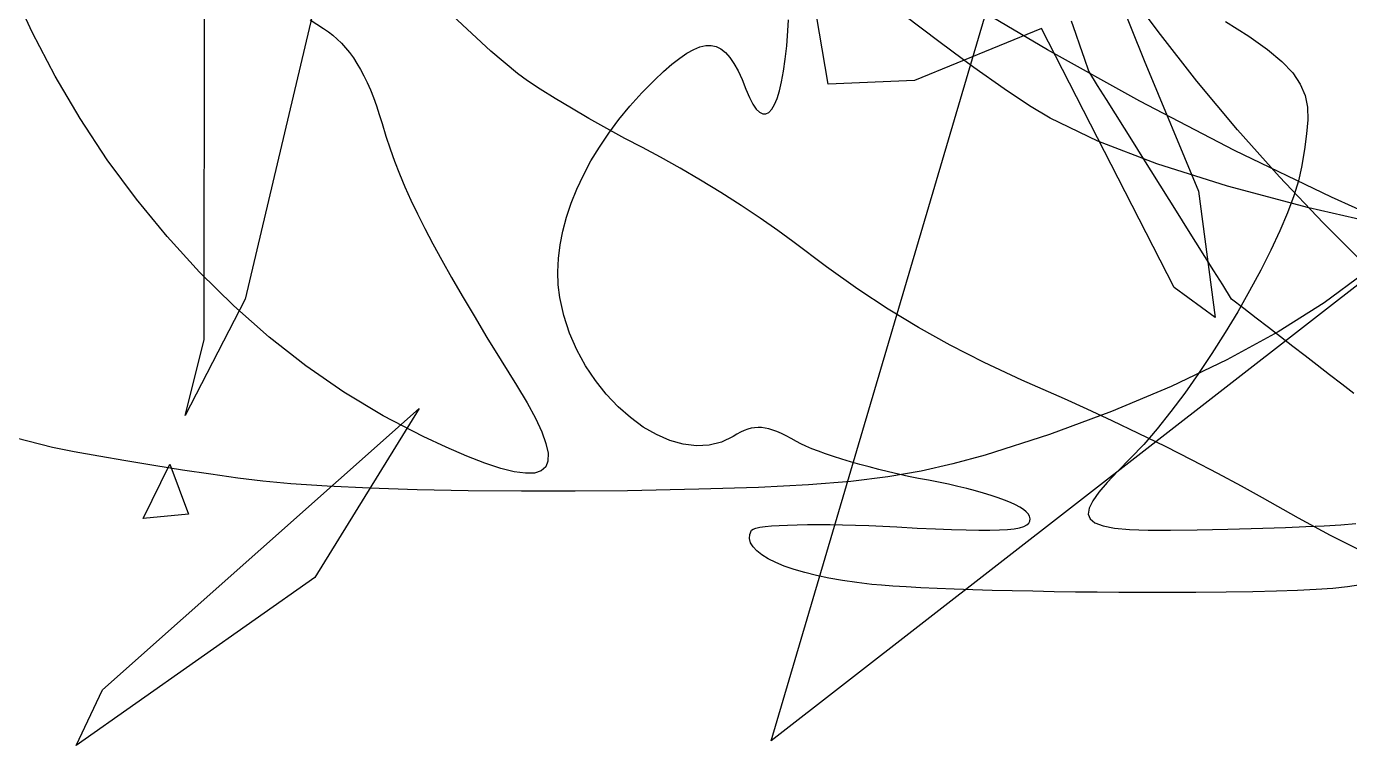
# Model space of a CAD drawing. Extents: x -75 to 75, y -75 to 75.
# Drawn here: x -60.35 to -33.24, y -75 to -60.27 of the extents above; entities that cross this region are included whole.
import ezdxf

# ---------------------------------------------------------------- set-up
doc = ezdxf.new("R2010")
doc.units = 0
for name, color, linetype in [('cat', 7, 'CONTINUOUS'), ('darth', 7, 'CONTINUOUS'), ('ironman', 7, 'CONTINUOUS'), ('jackskellington', 7, 'CONTINUOUS'), ('mushroom', 7, 'CONTINUOUS'), ('star', 7, 'CONTINUOUS'), ('stormtrooper', 7, 'CONTINUOUS'), ('thundercats', 7, 'CONTINUOUS'), ('wolf', 7, 'CONTINUOUS')]:
    doc.layers.add(name, color=color, linetype=linetype)

msp = doc.modelspace()

# ---------------------------------------------------------------- linework, layer by layer
at = {"layer": 'cat', "color": 7}
for p, q in [((-38.851321, -60.412461), (-38.938637, -60.156231)), ((-38.764007, -60.668699), (-38.851321, -60.412461)), ((-38.67669, -60.924928), (-38.764007, -60.668699)), ((-38.589376, -61.181169), (-38.67669, -60.924928)), ((-38.406268, -61.473314), (-38.589376, -61.181169)), ((-38.223167, -61.765462), (-38.406268, -61.473314)), ((-38.040059, -62.057619), (-38.223167, -61.765462)), ((-37.85695, -62.349764), (-38.040059, -62.057619)), ((-37.673842, -62.641912), (-37.85695, -62.349764)), ((-37.490733, -62.93406), (-37.673842, -62.641912)), ((-37.307622, -63.226216), (-37.490733, -62.93406)), ((-37.124524, -63.518361), (-37.307622, -63.226216)), ((-36.941416, -63.810509), (-37.124524, -63.518361)), ((-36.758307, -64.102666), (-36.941416, -63.810509)), ((-36.575196, -64.394814), (-36.758307, -64.102666)), ((-36.392087, -64.686959), (-36.575196, -64.394814)), ((-36.20899, -64.979115), (-36.392087, -64.686959)), ((-36.025881, -65.271263), (-36.20899, -64.979115)), ((-35.84277, -65.563411), (-36.025881, -65.271263)), ((-35.659661, -65.855568), (-35.84277, -65.563411)), ((-35.40909, -66.048975), (-35.659661, -65.855568)), ((-35.158505, -66.242393), (-35.40909, -66.048975)), ((-34.907931, -66.435803), (-35.158505, -66.242393)), ((-34.657349, -66.629224), (-34.907931, -66.435803)), ((-34.406775, -66.82263), (-34.657349, -66.629224)), ((-34.15619, -67.016051), (-34.406775, -66.82263)), ((-33.905619, -67.209458), (-34.15619, -67.016051)), ((-33.655034, -67.402877), (-33.905619, -67.209458)), ((-33.40446, -67.596286), (-33.655034, -67.402877)), ((-33.153878, -67.789704), (-33.40446, -67.596286))]:
    msp.add_line(p, q, dxfattribs=at)
at = {"layer": 'darth', "color": 7}
for p, q in [((-32.94903, -65.328696), (-33.765727, -65.928968)), ((-33.765727, -65.928968), (-34.708166, -66.520864)), ((-34.708166, -66.520864), (-35.759286, -67.095644)), ((-35.759286, -67.095644), (-36.902026, -67.644574)), ((-36.902026, -67.644574), (-38.119335, -68.158913)), ((-38.119335, -68.158913), (-39.39415, -68.629931)), ((-59.818637, -68.892276), (-60.835503, -68.637198)), ((-39.39415, -68.629931), (-40.709415, -69.048884)), ((-59.376268, -68.9802), (-59.818637, -68.892276)), ((-58.871064, -69.073361), (-59.376268, -68.9802)), ((-58.320706, -69.168924), (-58.871064, -69.073361)), ((-40.709415, -69.048884), (-41.372719, -69.230661)), ((-57.742856, -69.264053), (-58.320706, -69.168924)), ((-57.155193, -69.355914), (-57.742856, -69.264053)), ((-56.575387, -69.44167), (-57.155193, -69.355914)), ((-42.024946, -69.378299), (-42.707718, -69.495952)), ((-41.372719, -69.230661), (-42.024946, -69.378299)), ((-56.021111, -69.518485), (-56.575387, -69.44167)), ((-55.510035, -69.583529), (-56.021111, -69.518485)), ((-54.934381, -69.638675), (-55.510035, -69.583529)), ((-54.194964, -69.686526), (-54.934381, -69.638675)), ((-44.331376, -69.657903), (-45.355504, -69.710503)), ((-43.462654, -69.587768), (-44.331376, -69.657903)), ((-42.707718, -69.495952), (-43.462654, -69.587768)), ((-53.322457, -69.726488), (-54.194964, -69.686526)), ((-52.347518, -69.757758), (-53.322457, -69.726488)), ((-51.300792, -69.779518), (-52.347518, -69.757758)), ((-50.212941, -69.790976), (-51.300792, -69.779518)), ((-49.114614, -69.791258), (-50.212941, -69.790976)), ((-48.036463, -69.779715), (-49.114614, -69.791258)), ((-46.57666, -69.749724), (-48.036463, -69.779715)), ((-45.355504, -69.710503), (-46.57666, -69.749724))]:
    msp.add_line(p, q, dxfattribs=at)
at = {"layer": 'ironman', "color": 7}
for p, q in [((-37.168418, -60.371197), (-37.931629, -59.32831)), ((-36.370901, -61.389435), (-37.168418, -60.371197)), ((-35.540549, -62.382437), (-36.370901, -61.389435)), ((-34.67884, -63.349609), (-35.540549, -62.382437)), ((-33.787241, -64.290366), (-34.67884, -63.349609)), ((-32.867227, -65.204117), (-33.787241, -64.290366))]:
    msp.add_line(p, q, dxfattribs=at)
at = {"layer": 'jackskellington', "color": 7}
for p, q in [((-50.838317, -60.770612), (-51.618871, -60.046404)), ((-50.293451, -61.231842), (-50.838317, -60.770612)), ((-50.086401, -61.37958), (-50.293451, -61.231842)), ((-49.826079, -61.551648), (-50.086401, -61.37958)), ((-49.522978, -61.741835), (-49.826079, -61.551648)), ((-49.187602, -61.943925), (-49.522978, -61.741835)), ((-48.830453, -62.151703), (-49.187602, -61.943925)), ((-48.462032, -62.358953), (-48.830453, -62.151703)), ((-48.092834, -62.559466), (-48.462032, -62.358953)), ((-47.733362, -62.747023), (-48.092834, -62.559466)), ((-47.363191, -62.943018), (-47.733362, -62.747023)), ((-46.96333, -63.167714), (-47.363191, -62.943018)), ((-46.546429, -63.413203), (-46.96333, -63.167714)), ((-46.125138, -63.671569), (-46.546429, -63.413203)), ((-45.712106, -63.934907), (-46.125138, -63.671569)), ((-45.319987, -64.195302), (-45.712106, -63.934907)), ((-44.961426, -64.444849), (-45.319987, -64.195302)), ((-44.649077, -64.675636), (-44.961426, -64.444849)), ((-43.961296, -65.19241), (-44.649077, -64.675636)), ((-43.319, -65.649032), (-43.961296, -65.19241)), ((-42.698354, -66.059318), (-43.319, -65.649032)), ((-42.075518, -66.43707), (-42.698354, -66.059318)), ((-41.426661, -66.796104), (-42.075518, -66.43707)), ((-40.72794, -67.150228), (-41.426661, -66.796104)), ((-39.955524, -67.513254), (-40.72794, -67.150228)), ((-39.085576, -67.898989), (-39.955524, -67.513254)), ((-38.618075, -68.10712), (-39.085576, -67.898989)), ((-38.105859, -68.344852), (-38.618075, -68.10712)), ((-37.565578, -68.60387), (-38.105859, -68.344852)), ((-37.013885, -68.875854), (-37.565578, -68.60387)), ((-36.467426, -69.152485), (-37.013885, -68.875854)), ((-35.942857, -69.425445), (-36.467426, -69.152485)), ((-35.456825, -69.686416), (-35.942857, -69.425445)), ((-35.025982, -69.927081), (-35.456825, -69.686416)), ((-34.289052, -70.342599), (-35.025982, -69.927081)), ((-33.635417, -70.694403), (-34.289052, -70.342599)), ((-33.03237, -70.996627), (-33.635417, -70.694403))]:
    msp.add_line(p, q, dxfattribs=at)
at = {"layer": 'mushroom', "color": 7}
for p, q in [((-41.63012, -60.598479), (-42.382226, -60.029519)), ((-40.939314, -61.106434), (-41.63012, -60.598479)), ((-40.324202, -61.541731), (-40.939314, -61.106434)), ((-39.799181, -61.892719), (-40.324202, -61.541731)), ((-39.378642, -62.147746), (-39.799181, -61.892719)), ((-38.404566, -62.619359), (-39.378642, -62.147746)), ((-37.189424, -63.083186), (-38.404566, -62.619359)), ((-35.74452, -63.537547), (-37.189424, -63.083186)), ((-34.081153, -63.980763), (-35.74452, -63.537547)), ((-32.210623, -64.411157), (-34.081153, -63.980763))]:
    msp.add_line(p, q, dxfattribs=at)
at = {"layer": 'star', "color": 7}
for p, q in [((-45.095722, -74.904165), (-28.237284, -17.734156)), ((0.780248, -39.238586), (-45.095722, -74.904165))]:
    msp.add_line(p, q, dxfattribs=at)
at = {"layer": 'stormtrooper', "color": 7}
for p, q in [((-60.237319, -60.384718), (-60.660836, -59.461242)), ((-54.544211, -60.131895), (-54.266575, -60.311538)), ((-44.753166, -60.359908), (-44.738039, -60.128046)), ((-35.783317, -60.16684), (-35.308145, -60.467926)), ((-59.767371, -61.283785), (-60.237319, -60.384718)), ((-54.266575, -60.311538), (-54.169155, -60.376116)), ((-54.169155, -60.376116), (-54.075401, -60.447197)), ((-54.075401, -60.447197), (-53.985171, -60.525011)), ((-44.777578, -60.662179), (-44.753166, -60.359908)), ((-53.985171, -60.525011), (-53.898329, -60.609785)), ((-53.898329, -60.609785), (-53.814729, -60.701753)), ((-53.814729, -60.701753), (-53.734228, -60.80114)), ((-46.683227, -60.736381), (-46.555581, -60.684427)), ((-46.555581, -60.684427), (-46.436833, -60.657446)), ((-46.436833, -60.657446), (-46.326024, -60.655471)), ((-46.326024, -60.655471), (-46.222209, -60.678726)), ((-46.222209, -60.678726), (-46.124427, -60.727234)), ((-46.124427, -60.727234), (-46.031731, -60.801098)), ((-44.807465, -60.936313), (-44.777578, -60.662179)), ((-35.308145, -60.467926), (-34.926374, -60.738348)), ((-53.734228, -60.80114), (-53.656687, -60.908178)), ((-53.656687, -60.908178), (-53.581963, -61.023102)), ((-47.129079, -61.041145), (-46.969022, -60.914836)), ((-46.969022, -60.914836), (-46.820723, -60.813216)), ((-46.820723, -60.813216), (-46.683227, -60.736381)), ((-46.031731, -60.801098), (-45.943164, -60.900406)), ((-45.943164, -60.900406), (-45.857772, -61.025258)), ((-44.842501, -61.181838), (-44.807465, -60.936313)), ((-34.926374, -60.738348), (-34.629127, -60.986348)), ((-34.629127, -60.986348), (-34.407534, -61.220169)), ((-53.581963, -61.023102), (-53.509915, -61.146134)), ((-53.509915, -61.146134), (-53.440401, -61.277508)), ((-47.488272, -61.367453), (-47.301844, -61.192049)), ((-47.301844, -61.192049), (-47.129079, -61.041145)), ((-45.857772, -61.025258), (-45.774604, -61.175745)), ((-45.774604, -61.175745), (-45.692709, -61.351967)), ((-44.882342, -61.398274), (-44.842501, -61.181838)), ((-34.407534, -61.220169), (-34.252716, -61.448055)), ((-59.253416, -62.15533), (-59.767371, -61.283785)), ((-53.440401, -61.277508), (-53.373277, -61.417454)), ((-53.373277, -61.417454), (-53.308402, -61.566202)), ((-47.747547, -61.630199), (-47.488272, -61.367453)), ((-45.692709, -61.351967), (-45.611127, -61.554013)), ((-44.926645, -61.585153), (-44.882342, -61.398274)), ((-34.252716, -61.448055), (-34.155801, -61.678244)), ((-53.308402, -61.566202), (-53.245636, -61.723981)), ((-53.245636, -61.723981), (-53.184837, -61.891023)), ((-47.990351, -61.899504), (-47.747547, -61.630199)), ((-45.611127, -61.554013), (-45.540216, -61.723614)), ((-45.540216, -61.723614), (-45.470019, -61.858438)), ((-45.027283, -61.868329), (-44.975072, -61.741995)), ((-44.975072, -61.741995), (-44.926645, -61.585153)), ((-34.155801, -61.678244), (-34.107907, -61.918983)), ((-53.184837, -61.891023), (-53.125861, -62.067556)), ((-53.125861, -62.067556), (-53.068567, -62.253808)), ((-48.216264, -62.174399), (-47.990351, -61.899504)), ((-45.470019, -61.858438), (-45.400877, -61.958954)), ((-45.400877, -61.958954), (-45.333133, -62.025637)), ((-45.333133, -62.025637), (-45.267124, -62.058968)), ((-45.267124, -62.058968), (-45.203195, -62.059532)), ((-45.203195, -62.059532), (-45.141684, -62.027573)), ((-45.141684, -62.027573), (-45.082931, -61.963681)), ((-45.082931, -61.963681), (-45.027283, -61.868329)), ((-34.107907, -61.918983), (-34.100175, -62.178509)), ((-58.697879, -62.996233), (-59.253416, -62.15533)), ((-53.068567, -62.253808), (-52.988509, -62.514508)), ((-48.424866, -62.453926), (-48.216264, -62.174399)), ((-34.100175, -62.178509), (-34.123712, -62.465069)), ((-52.988509, -62.514508), (-52.902993, -62.771861)), ((-48.615738, -62.737114), (-48.424866, -62.453926)), ((-34.123712, -62.465069), (-34.169646, -62.786903)), ((-52.902993, -62.771861), (-52.810554, -63.028717)), ((-48.788458, -63.022996), (-48.615738, -62.737114)), ((-34.169646, -62.786903), (-34.229108, -63.152254)), ((-58.103183, -63.803372), (-58.697879, -62.996233)), ((-52.810554, -63.028717), (-52.709727, -63.287921)), ((-48.942608, -63.310609), (-48.788458, -63.022996)), ((-34.229108, -63.152254), (-34.289162, -63.426444)), ((-52.709727, -63.287921), (-52.599051, -63.55233)), ((-49.077764, -63.598984), (-48.942608, -63.310609)), ((-34.289162, -63.426444), (-34.38499, -63.738641)), ((-52.599051, -63.55233), (-52.47706, -63.82479)), ((-49.193509, -63.887158), (-49.077764, -63.598984)), ((-57.47175, -64.573635), (-58.103183, -63.803372)), ((-52.47706, -63.82479), (-52.342291, -64.108152)), ((-49.28942, -64.174164), (-49.193509, -63.887158)), ((-34.38499, -63.738641), (-34.513464, -64.083517)), ((-52.342291, -64.108152), (-52.19328, -64.40527)), ((-49.365078, -64.459033), (-49.28942, -64.174164)), ((-34.513464, -64.083517), (-34.671452, -64.455734)), ((-52.19328, -64.40527), (-52.028561, -64.718988)), ((-49.42006, -64.740804), (-49.365078, -64.459033)), ((-34.671452, -64.455734), (-34.855819, -64.849959)), ((-56.806005, -65.303905), (-57.47175, -64.573635)), ((-52.028561, -64.718988), (-51.846675, -65.05216)), ((-49.45395, -65.018508), (-49.42006, -64.740804)), ((-51.846675, -65.05216), (-51.646153, -65.407636)), ((-49.466311, -65.291183), (-49.45395, -65.018508)), ((-34.855819, -64.849959), (-35.063433, -65.260863)), ((-56.108371, -65.991057), (-56.806005, -65.303905)), ((-49.456744, -65.557857), (-49.466311, -65.291183)), ((-35.063433, -65.260863), (-35.291166, -65.683107)), ((-51.646153, -65.407636), (-51.425534, -65.788266)), ((-49.424827, -65.817567), (-49.456744, -65.557857)), ((-51.425534, -65.788266), (-51.183354, -66.196901)), ((-49.342342, -66.189442), (-49.424827, -65.817567)), ((-35.291166, -65.683107), (-35.535887, -66.11136)), ((-55.381274, -66.631981), (-56.108371, -65.991057)), ((-35.535887, -66.11136), (-35.794462, -66.540287)), ((-51.183354, -66.196901), (-50.91815, -66.636389)), ((-49.224706, -66.548799), (-49.342342, -66.189442)), ((-54.627131, -67.223555), (-55.381274, -66.631981)), ((-50.91815, -66.636389), (-50.628454, -67.109583)), ((-49.075473, -66.89278), (-49.224706, -66.548799)), ((-35.794462, -66.540287), (-36.063758, -66.964554)), ((-48.898189, -67.218537), (-49.075473, -66.89278)), ((-53.848373, -67.762662), (-54.627131, -67.223555)), ((-50.628454, -67.109583), (-50.312808, -67.619332)), ((-48.696412, -67.523216), (-48.898189, -67.218537)), ((-36.063758, -66.964554), (-36.340649, -67.378831)), ((-36.340649, -67.378831), (-36.621997, -67.777783)), ((-53.047417, -68.246185), (-53.848373, -67.762662)), ((-50.312808, -67.619332), (-50.098246, -67.977673)), ((-48.47369, -67.803965), (-48.696412, -67.523216)), ((-50.098246, -67.977673), (-49.925955, -68.295737)), ((-48.233573, -68.057931), (-48.47369, -67.803965)), ((-36.621997, -67.777783), (-36.904673, -68.156077)), ((-52.226693, -68.671005), (-53.047417, -68.246185)), ((-49.925955, -68.295737), (-49.796421, -68.5738)), ((-47.979618, -68.282261), (-48.233573, -68.057931)), ((-47.715373, -68.474105), (-47.979618, -68.282261)), ((-36.904673, -68.156077), (-37.185546, -68.508375)), ((-49.796421, -68.5738), (-49.710134, -68.812125)), ((-47.444389, -68.630611), (-47.715373, -68.474105)), ((-45.720762, -68.580099), (-45.796649, -68.620493)), ((-45.647452, -68.546644), (-45.720762, -68.580099)), ((-45.575945, -68.5202), (-45.647452, -68.546644)), ((-45.505466, -68.500811), (-45.575945, -68.5202)), ((-45.435238, -68.488563), (-45.505466, -68.500811)), ((-45.36449, -68.483483), (-45.435238, -68.488563)), ((-45.292447, -68.485741), (-45.36449, -68.483483)), ((-45.218333, -68.495223), (-45.292447, -68.485741)), ((-45.141374, -68.5121), (-45.218333, -68.495223)), ((-45.060794, -68.536399), (-45.141374, -68.5121)), ((-44.975817, -68.5682), (-45.060794, -68.536399)), ((-44.885672, -68.607562), (-44.975817, -68.5682)), ((-37.185546, -68.508375), (-37.461486, -68.829349)), ((-52.226853, -68.670853), (-52.226859, -68.670853)), ((-52.226859, -68.670853), (-52.226693, -68.671005)), ((-52.226851, -68.670853), (-52.226853, -68.670853)), ((-52.226848, -68.670853), (-52.226851, -68.670853)), ((-52.226842, -68.670853), (-52.226848, -68.670853)), ((-52.226839, -68.670853), (-52.226842, -68.670853)), ((-52.226837, -68.670853), (-52.226839, -68.670853)), ((-52.226834, -68.670853), (-52.226837, -68.670853)), ((-52.226828, -68.670853), (-52.226834, -68.670853)), ((-52.226825, -68.670853), (-52.226828, -68.670853)), ((-52.226822, -68.670853), (-52.226825, -68.670853)), ((-52.226817, -68.670853), (-52.226822, -68.670853)), ((-52.226814, -68.670853), (-52.226817, -68.670853)), ((-52.226811, -68.670853), (-52.226814, -68.670853)), ((-52.226805, -68.670853), (-52.226811, -68.670853)), ((-52.226803, -68.670853), (-52.226805, -68.670853)), ((-51.755819, -68.888316), (-52.226803, -68.670853)), ((-49.710134, -68.812125), (-49.667592, -69.010984)), ((-47.170219, -68.748921), (-47.444389, -68.630611)), ((-46.896415, -68.826188), (-47.170219, -68.748921)), ((-46.626529, -68.859558), (-46.896415, -68.826188)), ((-46.36411, -68.846181), (-46.626529, -68.859558)), ((-46.112715, -68.7832), (-46.36411, -68.846181)), ((-45.875888, -68.667765), (-46.112715, -68.7832)), ((-45.796649, -68.620493), (-45.875888, -68.667765)), ((-44.789584, -68.654546), (-44.885672, -68.607562)), ((-44.686776, -68.709215), (-44.789584, -68.654546)), ((-44.576475, -68.771629), (-44.686776, -68.709215)), ((-44.488992, -68.818356), (-44.576475, -68.771629)), ((-44.384177, -68.867359), (-44.488992, -68.818356)), ((-37.461486, -68.829349), (-37.729358, -69.113662)), ((-51.333976, -69.06928), (-51.755819, -68.888316)), ((-50.960776, -69.213476), (-51.333976, -69.06928)), ((-49.667592, -69.010984), (-49.669285, -69.170649)), ((-44.263423, -68.918235), (-44.384177, -68.867359)), ((-44.128109, -68.970573), (-44.263423, -68.918235)), ((-43.979623, -69.023972), (-44.128109, -68.970573)), ((-43.819352, -69.078021), (-43.979623, -69.023972)), ((-43.648681, -69.132312), (-43.819352, -69.078021)), ((-43.468998, -69.186442), (-43.648681, -69.132312)), ((-37.729358, -69.113662), (-37.988754, -69.377526)), ((-50.635735, -69.320633), (-50.960776, -69.213476)), ((-50.358359, -69.39048), (-50.635735, -69.320633)), ((-50.128156, -69.422749), (-50.358359, -69.39048)), ((-49.807317, -69.373468), (-49.944641, -69.417161)), ((-49.715694, -69.291386), (-49.807317, -69.373468)), ((-49.669285, -69.170649), (-49.715694, -69.291386)), ((-43.281685, -69.240005), (-43.468998, -69.186442)), ((-43.088131, -69.292589), (-43.281685, -69.240005)), ((-42.88972, -69.343792), (-43.088131, -69.292589)), ((-42.687838, -69.393206), (-42.88972, -69.343792)), ((-42.483873, -69.440425), (-42.687838, -69.393206)), ((-37.988754, -69.377526), (-38.206999, -69.609676)), ((-49.944641, -69.417161), (-50.128156, -69.422749)), ((-42.279212, -69.485042), (-42.483873, -69.440425)), ((-42.075233, -69.526647), (-42.279212, -69.485042)), ((-41.873331, -69.564837), (-42.075233, -69.526647)), ((-41.665502, -69.604269), (-41.873331, -69.564837)), ((-41.464408, -69.645871), (-41.665502, -69.604269)), ((-41.270846, -69.689356), (-41.464408, -69.645871)), ((-38.206999, -69.609676), (-38.380662, -69.811931)), ((-41.085615, -69.734444), (-41.270846, -69.689356)), ((-40.909511, -69.78085), (-41.085615, -69.734444)), ((-40.743338, -69.828294), (-40.909511, -69.78085)), ((-40.58789, -69.876492), (-40.743338, -69.828294)), ((-40.443966, -69.925161), (-40.58789, -69.876492)), ((-40.312365, -69.97402), (-40.443966, -69.925161)), ((-38.380662, -69.811931), (-38.506304, -69.986107)), ((-40.193886, -70.022785), (-40.312365, -69.97402)), ((-40.089325, -70.071172), (-40.193886, -70.022785)), ((-39.999483, -70.118901), (-40.089325, -70.071172)), ((-39.925159, -70.165688), (-39.999483, -70.118901)), ((-39.867149, -70.211253), (-39.925159, -70.165688)), ((-39.826252, -70.255308), (-39.867149, -70.211253)), ((-38.580492, -70.134023), (-38.599796, -70.257489)), ((-38.506304, -69.986107), (-38.580492, -70.134023)), ((-44.93188, -70.489866), (-44.757385, -70.481794)), ((-44.757385, -70.481794), (-44.563939, -70.476121)), ((-44.563939, -70.476121), (-44.353065, -70.472904)), ((-44.353065, -70.472904), (-44.126294, -70.472057)), ((-44.126294, -70.472057), (-43.885155, -70.473751)), ((-43.885155, -70.473751), (-43.631166, -70.47804)), ((-43.631166, -70.47804), (-43.365863, -70.484898)), ((-43.365863, -70.484898), (-43.090767, -70.494381)), ((-39.920274, -70.51261), (-39.857906, -70.481328)), ((-39.857906, -70.481328), (-39.816797, -70.444329)), ((-39.803279, -70.297576), (-39.826252, -70.255308)), ((-39.816797, -70.444329), (-39.795179, -70.401468)), ((-39.791256, -70.352601), (-39.803279, -70.297576)), ((-39.795179, -70.401468), (-39.791256, -70.352601)), ((-38.599796, -70.257489), (-38.56077, -70.358325)), ((-38.56077, -70.358325), (-38.459989, -70.438346)), ((-38.459989, -70.438346), (-38.294011, -70.499371)), ((-33.761609, -70.496896), (-33.420699, -70.476406)), ((-33.420699, -70.476406), (-33.113952, -70.453179)), ((-45.540162, -70.759645), (-45.533022, -70.67331)), ((-45.533022, -70.67331), (-45.495377, -70.586978)), ((-45.495377, -70.586978), (-45.466652, -70.565162)), ((-45.466652, -70.565162), (-45.409815, -70.545548)), ((-45.409815, -70.545548), (-45.32639, -70.528191)), ((-45.32639, -70.528191), (-45.21791, -70.513092)), ((-45.21791, -70.513092), (-45.085897, -70.500308)), ((-45.085897, -70.500308), (-44.93188, -70.489866)), ((-43.090767, -70.494381), (-42.807407, -70.506517)), ((-42.807407, -70.506517), (-42.517311, -70.521305)), ((-42.517311, -70.521305), (-42.103884, -70.543234)), ((-42.103884, -70.543234), (-41.731249, -70.56107)), ((-41.731249, -70.56107), (-41.397634, -70.574645)), ((-41.397634, -70.574645), (-41.101264, -70.583817)), ((-41.101264, -70.583817), (-40.840358, -70.588446)), ((-40.840358, -70.588446), (-40.613144, -70.588386)), ((-40.613144, -70.588386), (-40.417846, -70.583504)), ((-40.417846, -70.583504), (-40.252684, -70.573626)), ((-40.252684, -70.573626), (-40.115885, -70.558612)), ((-40.115885, -70.558612), (-40.005675, -70.53832)), ((-40.005675, -70.53832), (-39.920274, -70.51261)), ((-38.294011, -70.499371), (-38.059405, -70.543211)), ((-38.059405, -70.543211), (-37.752737, -70.571685)), ((-37.752737, -70.571685), (-37.370571, -70.586614)), ((-37.370571, -70.586614), (-36.909474, -70.589803)), ((-36.909474, -70.589803), (-36.366007, -70.583086)), ((-36.366007, -70.583086), (-35.736739, -70.56827)), ((-35.736739, -70.56827), (-35.018235, -70.547159)), ((-35.018235, -70.547159), (-34.557487, -70.531778)), ((-34.557487, -70.531778), (-34.139576, -70.515184)), ((-34.139576, -70.515184), (-33.761609, -70.496896)), ((-45.517867, -70.845494), (-45.540162, -70.759645)), ((-45.467194, -70.930381), (-45.517867, -70.845494)), ((-45.38921, -71.01382), (-45.467194, -70.930381)), ((-45.284991, -71.095331), (-45.38921, -71.01382)), ((-45.155598, -71.174432), (-45.284991, -71.095331)), ((-45.002103, -71.250641), (-45.155598, -71.174432)), ((-44.82557, -71.323477), (-45.002103, -71.250641)), ((-44.627066, -71.392455), (-44.82557, -71.323477)), ((-44.407661, -71.457098), (-44.627066, -71.392455)), ((-44.168421, -71.51692), (-44.407661, -71.457098)), ((-43.910411, -71.57144), (-44.168421, -71.51692)), ((-43.6347, -71.620177), (-43.910411, -71.57144)), ((-43.342357, -71.662648), (-43.6347, -71.620177)), ((-43.034447, -71.698372), (-43.342357, -71.662648)), ((-43.034435, -71.697932), (-43.034447, -71.698372)), ((-43.034435, -71.697935), (-43.034435, -71.697932)), ((-43.034435, -71.697937), (-43.034435, -71.697935)), ((-43.034435, -71.697935), (-43.034435, -71.697935)), ((-43.034435, -71.69794), (-43.034435, -71.697937)), ((-43.034435, -71.697943), (-43.034435, -71.69794)), ((-43.034435, -71.697946), (-43.034435, -71.697943)), ((-43.034435, -71.697943), (-43.034435, -71.697943)), ((-43.034435, -71.697949), (-43.034435, -71.697946)), ((-43.034435, -71.697952), (-43.034435, -71.697949)), ((-43.034435, -71.697954), (-43.034435, -71.697952)), ((-43.034435, -71.697952), (-43.034435, -71.697952)), ((-43.034435, -71.697957), (-43.034435, -71.697954)), ((-43.034435, -71.69796), (-43.034435, -71.697957)), ((-43.034435, -71.697963), (-43.034435, -71.69796)), ((-43.034435, -71.69796), (-43.034435, -71.69796)), ((-42.835288, -71.715997), (-43.034435, -71.697963)), ((-42.598919, -71.73341), (-42.835288, -71.715997)), ((-42.328378, -71.750118), (-42.598919, -71.73341)), ((-42.02671, -71.766035), (-42.328378, -71.750118)), ((-41.696965, -71.781077), (-42.02671, -71.766035)), ((-41.342194, -71.79516), (-41.696965, -71.781077)), ((-40.965445, -71.808199), (-41.342194, -71.79516)), ((-40.569763, -71.820109), (-40.965445, -71.808199)), ((-40.158199, -71.830805), (-40.569763, -71.820109)), ((-39.733799, -71.840203), (-40.158199, -71.830805)), ((-39.299614, -71.848218), (-39.733799, -71.840203)), ((-34.737813, -71.840389), (-35.224661, -71.850831)), ((-34.30699, -71.825601), (-34.737813, -71.840389)), ((-33.925462, -71.805591), (-34.30699, -71.825601)), ((-33.586505, -71.779514), (-33.925462, -71.805591)), ((-33.283392, -71.746516), (-33.586505, -71.779514)), ((-33.009397, -71.705727), (-33.283392, -71.746516)), ((-38.858692, -71.854766), (-39.299614, -71.848218)), ((-38.414082, -71.859761), (-38.858692, -71.854766)), ((-37.968832, -71.863119), (-38.414082, -71.859761)), ((-37.525988, -71.864813), (-37.968832, -71.863119)), ((-37.0886, -71.864632), (-37.525988, -71.864813)), ((-36.393329, -71.862092), (-37.0886, -71.864632)), ((-35.774257, -71.857774), (-36.393329, -71.862092)), ((-35.224661, -71.850831), (-35.774257, -71.857774))]:
    msp.add_line(p, q, dxfattribs=at)
at = {"layer": 'thundercats', "color": 7}
for p, q in [((-39.434615, -60.748582), (-41.279513, -59.652467)), ((-37.539086, -61.800692), (-39.434615, -60.748582)), ((-35.597852, -62.806964), (-37.539086, -61.800692)), ((-33.61583, -63.765563), (-35.597852, -62.806964)), ((-31.597947, -64.674654), (-33.61583, -63.765563))]:
    msp.add_line(p, q, dxfattribs=at)
at = {"layer": 'wolf', "color": 7}
for p, q in [((-43.930446, -61.452292), (-44.942746, -55.438762)), ((-56.710792, -66.690071), (-56.700857, -56.053911)), ((-53.710177, -56.699142), (-55.871361, -65.854659)), ((-38.215607, -59.05371), (-37.455289, -60.965862)), ((-39.558014, -60.308467), (-42.159919, -61.37735)), ((-36.838814, -65.614671), (-39.558014, -60.308467)), ((-37.455289, -60.965862), (-36.341722, -63.638673)), ((-42.159919, -61.37735), (-43.930446, -61.452292)), ((-36.341722, -63.638673), (-35.995099, -66.228663)), ((-55.871361, -65.854659), (-57.100673, -68.239691)), ((-35.995099, -66.228663), (-36.838814, -65.614671)), ((-57.10069, -68.239677), (-56.710792, -66.690071)), ((-58.799019, -73.859729), (-52.309697, -68.095876)), ((-57.100673, -68.239691), (-57.10069, -68.239677)), ((-52.309697, -68.095876), (-54.444886, -71.554916)), ((-57.962032, -70.351193), (-57.417956, -69.23431)), ((-57.417956, -69.23431), (-57.036177, -70.261996)), ((-57.036177, -70.261996), (-57.962032, -70.351193)), ((-54.444886, -71.554916), (-59.333065, -75.000002)), ((-59.333065, -75.000002), (-58.799019, -73.859729))]:
    msp.add_line(p, q, dxfattribs=at)

doc.saveas('drawing.dxf')
